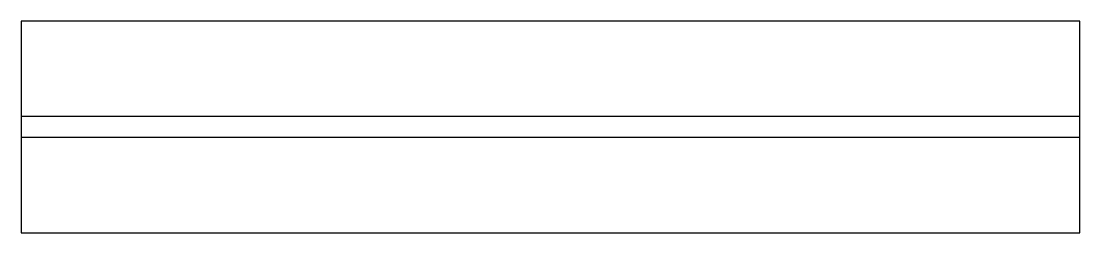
# Model space of a CAD drawing. Header units: millimetres. Extents: x -500 to 0, y -50 to 50.
import ezdxf

# ---------------------------------------------------------------- set-up
doc = ezdxf.new("R2010")
doc.units = ezdxf.units.MM
doc.header["$LTSCALE"] = 10
doc.layers.add('A-新隔墙', color=4, linetype='Continuous')

msp = doc.modelspace()

# ---------------------------------------------------------------- linework, layer by layer
at = {"layer": 'A-新隔墙'}
for p, q in [((0, 5), (-500, 5)), ((0, -5), (-500, -5))]:
    msp.add_line(p, q, dxfattribs=at)
at = {"layer": 'A-新隔墙', "color": 251}
msp.add_lwpolyline([(0, 50), (-500, 50), (-500, -50), (0, -50)], close=True, dxfattribs=at)

doc.saveas('drawing.dxf')
